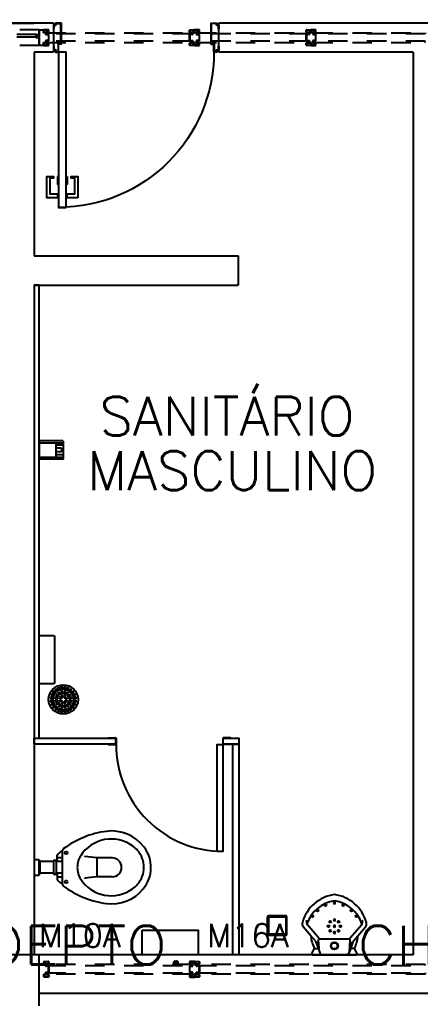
# Model space of a CAD drawing. Header units: millimetres. Extents: x 1887 to 2405, y 1100 to 1335.
# Drawn here: x 2229.88 to 2231.95, y 1182.17 to 1187.22 of the extents above; entities that cross this region are included whole.
import ezdxf

# ---------------------------------------------------------------- set-up
doc = ezdxf.new("R2010")
doc.units = ezdxf.units.MM
doc.linetypes.add('HIDDEN', pattern=[0.375, 0.25, -0.125])
for name, color, linetype in [('AR-ALV', 2, 'Continuous'), ('AR-DIVISÓRIAS', 1, 'Continuous'), ('AR-ESQ', 1, 'Continuous'), ('AR-ESTC', 3, 'Continuous'), ('AR-LOUCAS', 1, 'Continuous'), ('AR-PORTA', 1, 'Continuous'), ('AR-TALUDE', 1, 'Continuous'), ('AR-TXTCONG', 2, 'Continuous'), ('AR-TXTESQ1-CONG', 1, 'Continuous'), ('AR-WC', 7, 'Continuous'), ('DT-ESQ-PROJ', 1, 'HIDDEN'), ('DV- VISTA', 2, 'Continuous'), ('HE_TIGRECAD', 1, 'Continuous'), ('maçaneta', 1, 'Continuous'), ('mov', 1, 'Continuous'), ('PM-PERFIL U-C', 2, 'Continuous'), ('pm1', 2, 'Continuous'), ('pm2', 2, 'Continuous'), ('TEXTO', 2, 'Continuous'), ('WC-PROJ', 1, 'HIDDEN'), ('WC1', 1, 'Continuous'), ('WC2', 1, 'Continuous'), ('WC3', 1, 'Continuous')]:
    doc.layers.add(name, color=color, linetype=linetype)
doc.styles.add('S12', font='simplex.shx', dxfattribs={"width": 1.1, "height": 0.12})
doc.styles.add('S16', font='simplex.shx', dxfattribs={"width": 1.1, "height": 0.16})
doc.styles.add('UNB-100', font='simplex.shx', dxfattribs={"height": 0.2})

# ---------------------------------------------------------------- blocks, each defined once
blk = doc.blocks.new('MCTR-01p')
at = {"layer": 'WC1'}
for p, q in [((0.1134, 0), (-0.1134, 0)), ((-0.1169, -0.006), (-0.1028, -0.0318)), ((0.1169, -0.006), (0.1028, -0.0318)), ((-0.1209, -0.0973), (-0.16, -0.1436)), ((0.1209, -0.0973), (0.16, -0.1436))]:
    blk.add_line(p, q, dxfattribs=at)
blk.add_circle((0, -0.0459), 0.019, dxfattribs=at)
for centre, radius, start, end in [((-0.1134, -0.004), 0.00402, 90, 208.6993), ((0.1134, -0.004), 0.00402, 331.3007, 90), ((0.0514, -0.1098), 0.1728, 153.1667, 175.8553), ((-0.0514, -0.1098), 0.1728, 4.1447, 26.8333), ((-0.1408, -0.1598), 0.0251, 139.851, 195.7705), ((0.1408, -0.1598), 0.0251, 344.2295, 40.149), ((0.027, -0.1124), 0.1994, 195.7705, 262.231), ((-0.027, -0.1124), 0.1994, 277.769, 344.2295)]:
    blk.add_arc(centre, radius, start, end, dxfattribs=at)
at = {"layer": 'WC2'}
for p, q in [((-0.1028, -0.0318), (-0.083, -0.0318)), ((-0.0952, -0.0668), (-0.0769, -0.0144)), ((-0.0769, -0.0144), (-0.0814, -0.0774)), ((0.0769, -0.0144), (0.0814, -0.0774)), ((0.0952, -0.0668), (0.0769, -0.0144)), ((0.1028, -0.0318), (0.083, -0.0318)), ((-0.0801, -0.0849), (-0.1388, -0.1544)), ((-0.0929, -0.0641), (-0.1209, -0.0973)), ((0.0773, -0.0817), (-0.0773, -0.0817)), ((0.0801, -0.0849), (0.1388, -0.1544)), ((0.0929, -0.0641), (0.1209, -0.0973))]:
    blk.add_line(p, q, dxfattribs=at)
for centre, radius in [((0, -0.0459), 0.0162), ((-0.0307, -0.1466), 0.00453), ((-0.0216, -0.1233), 0.00453), ((0.0216, -0.1233), 0.00453), ((0.0307, -0.1466), 0.00453), ((-0.1131, -0.1987), 0.00453), ((-0.0216, -0.17), 0.00453), ((0.0216, -0.17), 0.00453), ((0.1131, -0.1987), 0.00453), ((-0.0873, -0.2281), 0.00453), ((-0.0453, -0.2549), 0.00453), ((0.0453, -0.2549), 0.00453), ((0.0873, -0.2281), 0.00453)]:
    blk.add_circle(centre, radius, dxfattribs=at)
for centre, radius, start, end in [((-0.0573, -0.018), 0.02, 115.5204, 169.5817), ((0.0573, -0.018), 0.02, 10.4183, 64.4796), ((-0.1424, -0.0223), 0.0647, 319.851, 355.9846), ((0.1424, -0.0223), 0.0647, 184.0154, 220.149), ((-0.0773, -0.0776), 0.00402, 175.9846, 270), ((-0.0719, -0.0937), 0.012, 89.3581, 133.3239), ((0.0719, -0.0937), 0.012, 46.6761, 90.6419), ((0.0773, -0.0776), 0.00402, 270, 4.0154), ((0, -0.1142), 0.00453, 90, 270), ((0, -0.1466), 0.00453, 90, 270), ((0, -0.1142), 0.00453, 270, 90), ((0, -0.1466), 0.00453, 270, 90), ((-0.1204, -0.1699), 0.024, 139.851, 200.6324), ((0.024, -0.1042), 0.1746, 198.2723, 262.1141), ((0, -0.1791), 0.00453, 90, 270), ((-0.024, -0.1042), 0.1746, 277.8859, 341.7277), ((0, -0.1791), 0.00453, 270, 90), ((0.1204, -0.1699), 0.024, 339.3676, 40.149), ((0.0001, -0.2664), 0.00453, 91.7832, 268.2168), ((-0.0001, -0.2664), 0.00453, 271.7832, 88.2168)]:
    blk.add_arc(centre, radius, start, end, dxfattribs=at)
blk = doc.blocks.new('pb55-gr-01p')
at = {"layer": 'mov'}
blk.add_arc((0.0015, 0.0172), 0.55, 359.7335, 90, dxfattribs=at)
at = {"layer": 'pm1'}
blk.add_lwpolyline([(0.0315, 0.5673), (0.0315, 0.0172), (0.0015, 0.0172), (0.0015, 0.5673)], close=True, dxfattribs=at)
at = {"layer": 'pm2'}
for p, q in [((-0.0385, 0.0172), (-0.0008, 0.0172)), ((-0.0385, 0.0158), (-0.0385, 0.0172)), ((-0.0008, 0.0158), (-0.0385, 0.0158)), ((0, 0.015), (0, -0.015)), ((0.0015, -0.0152), (0.0015, 0.015)), ((0.5515, -0.0152), (0.5515, 0.015)), ((0.553, 0.015), (0.553, -0.015)), ((0.5915, 0.0172), (0.5537, 0.0172)), ((0.5537, 0.0158), (0.5915, 0.0158)), ((0.5915, 0.0158), (0.5915, 0.0172)), ((-0.001, -0.016), (-0.0385, -0.016)), ((-0.0385, -0.0175), (-0.0385, -0.016)), ((-0.0385, -0.0175), (-0.0008, -0.0175)), ((0.5915, -0.0175), (0.5537, -0.0175)), ((0.554, -0.016), (0.5915, -0.016)), ((0.5915, -0.0175), (0.5915, -0.016))]:
    blk.add_line(p, q, dxfattribs=at)
for centre, radius, start, end in [((-0.0008, 0.015), 0.00225, 0, 90), ((-0.0008, 0.015), 0.00075, 0, 90), ((0.5537, 0.015), 0.00225, 90, 180), ((0.5537, 0.015), 0.00075, 90, 180), ((-0.001, -0.015), 0.001, 270, 0), ((-0.0008, -0.0152), 0.00225, 270, 0), ((0.5537, -0.0152), 0.00225, 180, 270), ((0.554, -0.015), 0.001, 180, 270)]:
    blk.add_arc(centre, radius, start, end, dxfattribs=at)
blk = doc.blocks.new('DV8')
at = {"layer": 'DV- VISTA'}
blk.add_lwpolyline([(0, -0.03), (-0.08, -0.03), (-0.08, 0), (0, 0)], close=True, dxfattribs=at)
blk = doc.blocks.new('DV7')
at = {"layer": 'DV- VISTA'}
blk.add_lwpolyline([(0.03, 0), (0.03, -0.42), (0, -0.42), (0, 0)], close=True, dxfattribs=at)
blk = doc.blocks.new('DV5')
at = {"layer": 'DV- VISTA', "color": 2}
blk.add_lwpolyline([(0.03, 0), (0.03, -1.085), (0, -1.085), (0, 0)], close=True, dxfattribs=at)
blk = doc.blocks.new('EF68-P')
at = {"layer": 'DT-ESQ-PROJ', "ltscale": 0.1}
for points in [[(0.025, -0.1035), (0.025, -0.1135, -0.414214), (0.0235, -0.115), (0.0015, -0.115, -0.414214), (0, -0.1135), (0, -0.1), (0.0015, -0.1), (0.0015, -0.113, 0.414214), (0.002, -0.1135), (0.023, -0.1135, 0.414214), (0.0235, -0.113), (0.0235, -0.1035), (0.0105, -0.1035, -0.414214), (0.009, -0.102), (0.009, -0.092, -0.414214), (0.0105, -0.0905), (0.0235, -0.0905), (0.0235, -0.0595), (0.0105, -0.0595, -0.414214), (0.009, -0.058), (0.009, -0.048, -0.414214), (0.0105, -0.0465), (0.0235, -0.0465), (0.0235, -0.037, 0.414214), (0.023, -0.0365), (0.002, -0.0365, 0.414214), (0.0015, -0.037), (0.0015, -0.05), (0, -0.05), (0, -0.0365, -0.414214), (0.0015, -0.035), (0.0235, -0.035, -0.414214), (0.025, -0.0365), (0.025, -0.0465, -0.414214), (0.0235, -0.048), (0.0105, -0.048), (0.0105, -0.058), (0.0235, -0.058), (0.0235, -0.058, -0.414214), (0.025, -0.0595), (0.025, -0.0905, -0.414214), (0.0235, -0.092), (0.0235, -0.092), (0.0105, -0.092), (0.0105, -0.102), (0.0235, -0.102, -0.414214)], [(0.75, -0.1035), (0.75, -0.1135, 0.414214), (0.7515, -0.115), (0.7735, -0.115, 0.414214), (0.775, -0.1135), (0.775, -0.1), (0.7735, -0.1), (0.7735, -0.113, -0.414214), (0.773, -0.1135), (0.752, -0.1135, -0.414214), (0.7515, -0.113), (0.7515, -0.1035), (0.7645, -0.1035, 0.414214), (0.766, -0.102), (0.766, -0.092, 0.414214), (0.7645, -0.0905), (0.7515, -0.0905), (0.7515, -0.0595), (0.7645, -0.0595, 0.414214), (0.766, -0.058), (0.766, -0.048, 0.414214), (0.7645, -0.0465), (0.7515, -0.0465), (0.7515, -0.037, -0.414214), (0.752, -0.0365), (0.773, -0.0365, -0.414214), (0.7735, -0.037), (0.7735, -0.05), (0.775, -0.05), (0.775, -0.0365, 0.414214), (0.7735, -0.035), (0.7515, -0.035, 0.414214), (0.75, -0.0365), (0.75, -0.0465, 0.414214), (0.7515, -0.048), (0.7645, -0.048), (0.7645, -0.058), (0.7515, -0.058), (0.7515, -0.058, 0.414214), (0.75, -0.0595), (0.75, -0.0905, 0.414214), (0.7515, -0.092), (0.7515, -0.092), (0.7645, -0.092), (0.7645, -0.102), (0.7515, -0.102, 0.414214)], [(0.8, -0.1035), (0.8, -0.1135, -0.414214), (0.7985, -0.115), (0.7765, -0.115, -0.414214), (0.775, -0.1135), (0.775, -0.1), (0.7765, -0.1), (0.7765, -0.113, 0.414214), (0.777, -0.1135), (0.798, -0.1135, 0.414214), (0.7985, -0.113), (0.7985, -0.1035), (0.7855, -0.1035, -0.414214), (0.784, -0.102), (0.784, -0.092, -0.414214), (0.7855, -0.0905), (0.7985, -0.0905), (0.7985, -0.0595), (0.7855, -0.0595, -0.414214), (0.784, -0.058), (0.784, -0.048, -0.414214), (0.7855, -0.0465), (0.7985, -0.0465), (0.7985, -0.037, 0.414214), (0.798, -0.0365), (0.777, -0.0365, 0.414214), (0.7765, -0.037), (0.7765, -0.05), (0.775, -0.05), (0.775, -0.0365, -0.414214), (0.7765, -0.035), (0.7985, -0.035, -0.414214), (0.8, -0.0365), (0.8, -0.0465, -0.414214), (0.7985, -0.048), (0.7855, -0.048), (0.7855, -0.058), (0.7985, -0.058), (0.7985, -0.058, -0.414214), (0.8, -0.0595), (0.8, -0.0905, -0.414214), (0.7985, -0.092), (0.7985, -0.092), (0.7855, -0.092), (0.7855, -0.102), (0.7985, -0.102, -0.414214)]]:
    blk.add_lwpolyline(points, format="xyb", close=True, dxfattribs=at)
for points in [[(0.7625, -0.056), (0.7625, -0.05), (0.0125, -0.05), (0.0125, -0.056)], [(1.9625, -0.056), (1.9625, -0.05), (0.7875, -0.05), (0.7875, -0.056)], [(0.7625, -0.094), (0.7625, -0.1), (0.0125, -0.1), (0.0125, -0.094)], [(1.9625, -0.094), (1.9625, -0.1), (0.7875, -0.1), (0.7875, -0.094)]]:
    blk.add_lwpolyline(points, close=True, dxfattribs=at)
blk = doc.blocks.new('EF142-P')
at = {"layer": 'DT-ESQ-PROJ', "color": 1, "ltscale": 0.1}
for points in [[(3.7625, -0.056), (3.7625, -0.05), (3.1875, -0.05), (3.1875, -0.056)], [(4.3625, -0.056), (4.3625, -0.05), (3.7875, -0.05), (3.7875, -0.056)], [(5.1375, -0.056), (5.1375, -0.05), (4.3875, -0.05), (4.3875, -0.056)], [(3.7625, -0.094), (3.7625, -0.1), (3.1875, -0.1), (3.1875, -0.094)], [(4.3625, -0.094), (4.3625, -0.1), (3.7875, -0.1), (3.7875, -0.094)], [(5.1375, -0.094), (5.1375, -0.1), (4.3875, -0.1), (4.3875, -0.094)]]:
    blk.add_lwpolyline(points, close=True, dxfattribs=at)
for points in [[(3.75, -0.1035), (3.75, -0.1135, 0.414214), (3.7515, -0.115), (3.7735, -0.115, 0.414214), (3.775, -0.1135), (3.775, -0.1), (3.7735, -0.1), (3.7735, -0.113, -0.414214), (3.773, -0.1135), (3.752, -0.1135, -0.414214), (3.7515, -0.113), (3.7515, -0.1035), (3.7645, -0.1035, 0.414214), (3.766, -0.102), (3.766, -0.092, 0.414214), (3.7645, -0.0905), (3.7515, -0.0905), (3.7515, -0.0595), (3.7645, -0.0595, 0.414214), (3.766, -0.058), (3.766, -0.048, 0.414214), (3.7645, -0.0465), (3.7515, -0.0465), (3.7515, -0.037, -0.414214), (3.752, -0.0365), (3.773, -0.0365, -0.414214), (3.7735, -0.037), (3.7735, -0.05), (3.775, -0.05), (3.775, -0.0365, 0.414214), (3.7735, -0.035), (3.7515, -0.035, 0.414214), (3.75, -0.0365), (3.75, -0.0465, 0.414214), (3.7515, -0.048), (3.7645, -0.048), (3.7645, -0.058), (3.7515, -0.058), (3.7515, -0.058, 0.414214), (3.75, -0.0595), (3.75, -0.0905, 0.414214), (3.7515, -0.092), (3.7515, -0.092), (3.7645, -0.092), (3.7645, -0.102), (3.7515, -0.102, 0.414214)], [(3.8, -0.1035), (3.8, -0.1135, -0.414214), (3.7985, -0.115), (3.7765, -0.115, -0.414214), (3.775, -0.1135), (3.775, -0.1), (3.7765, -0.1), (3.7765, -0.113, 0.414214), (3.777, -0.1135), (3.798, -0.1135, 0.414214), (3.7985, -0.113), (3.7985, -0.1035), (3.7855, -0.1035, -0.414214), (3.784, -0.102), (3.784, -0.092, -0.414214), (3.7855, -0.0905), (3.7985, -0.0905), (3.7985, -0.0595), (3.7855, -0.0595, -0.414214), (3.784, -0.058), (3.784, -0.048, -0.414214), (3.7855, -0.0465), (3.7985, -0.0465), (3.7985, -0.037, 0.414214), (3.798, -0.0365), (3.777, -0.0365, 0.414214), (3.7765, -0.037), (3.7765, -0.05), (3.775, -0.05), (3.775, -0.0365, -0.414214), (3.7765, -0.035), (3.7985, -0.035, -0.414214), (3.8, -0.0365), (3.8, -0.0465, -0.414214), (3.7985, -0.048), (3.7855, -0.048), (3.7855, -0.058), (3.7985, -0.058), (3.7985, -0.058, -0.414214), (3.8, -0.0595), (3.8, -0.0905, -0.414214), (3.7985, -0.092), (3.7985, -0.092), (3.7855, -0.092), (3.7855, -0.102), (3.7985, -0.102, -0.414214)], [(4.35, -0.1035), (4.35, -0.1135, 0.414214), (4.3515, -0.115), (4.3735, -0.115, 0.414214), (4.375, -0.1135), (4.375, -0.1), (4.3735, -0.1), (4.3735, -0.113, -0.414214), (4.373, -0.1135), (4.352, -0.1135, -0.414214), (4.3515, -0.113), (4.3515, -0.1035), (4.3645, -0.1035, 0.414214), (4.366, -0.102), (4.366, -0.092, 0.414214), (4.3645, -0.0905), (4.3515, -0.0905), (4.3515, -0.0595), (4.3645, -0.0595, 0.414214), (4.366, -0.058), (4.366, -0.048, 0.414214), (4.3645, -0.0465), (4.3515, -0.0465), (4.3515, -0.037, -0.414214), (4.352, -0.0365), (4.373, -0.0365, -0.414214), (4.3735, -0.037), (4.3735, -0.05), (4.375, -0.05), (4.375, -0.0365, 0.414214), (4.3735, -0.035), (4.3515, -0.035, 0.414214), (4.35, -0.0365), (4.35, -0.0465, 0.414214), (4.3515, -0.048), (4.3645, -0.048), (4.3645, -0.058), (4.3515, -0.058), (4.3515, -0.058, 0.414214), (4.35, -0.0595), (4.35, -0.0905, 0.414214), (4.3515, -0.092), (4.3515, -0.092), (4.3645, -0.092), (4.3645, -0.102), (4.3515, -0.102, 0.414214)], [(4.4, -0.1035), (4.4, -0.1135, -0.414214), (4.3985, -0.115), (4.3765, -0.115, -0.414214), (4.375, -0.1135), (4.375, -0.1), (4.3765, -0.1), (4.3765, -0.113, 0.414214), (4.377, -0.1135), (4.398, -0.1135, 0.414214), (4.3985, -0.113), (4.3985, -0.1035), (4.3855, -0.1035, -0.414214), (4.384, -0.102), (4.384, -0.092, -0.414214), (4.3855, -0.0905), (4.3985, -0.0905), (4.3985, -0.0595), (4.3855, -0.0595, -0.414214), (4.384, -0.058), (4.384, -0.048, -0.414214), (4.3855, -0.0465), (4.3985, -0.0465), (4.3985, -0.037, 0.414214), (4.398, -0.0365), (4.377, -0.0365, 0.414214), (4.3765, -0.037), (4.3765, -0.05), (4.375, -0.05), (4.375, -0.0365, -0.414214), (4.3765, -0.035), (4.3985, -0.035, -0.414214), (4.4, -0.0365), (4.4, -0.0465, -0.414214), (4.3985, -0.048), (4.3855, -0.048), (4.3855, -0.058), (4.3985, -0.058), (4.3985, -0.058, -0.414214), (4.4, -0.0595), (4.4, -0.0905, -0.414214), (4.3985, -0.092), (4.3985, -0.092), (4.3855, -0.092), (4.3855, -0.102), (4.3985, -0.102, -0.414214)], [(5.125, -0.1035), (5.125, -0.1135, 0.414214), (5.1265, -0.115), (5.1485, -0.115, 0.414214), (5.15, -0.1135), (5.15, -0.1), (5.1485, -0.1), (5.1485, -0.113, -0.414214), (5.148, -0.1135), (5.127, -0.1135, -0.414214), (5.1265, -0.113), (5.1265, -0.1035), (5.1395, -0.1035, 0.414214), (5.141, -0.102), (5.141, -0.092, 0.414214), (5.1395, -0.0905), (5.1265, -0.0905), (5.1265, -0.0595), (5.1395, -0.0595, 0.414214), (5.141, -0.058), (5.141, -0.048, 0.414214), (5.1395, -0.0465), (5.1265, -0.0465), (5.1265, -0.037, -0.414214), (5.127, -0.0365), (5.148, -0.0365, -0.414214), (5.1485, -0.037), (5.1485, -0.05), (5.15, -0.05), (5.15, -0.0365, 0.414214), (5.1485, -0.035), (5.1265, -0.035, 0.414214), (5.125, -0.0365), (5.125, -0.0465, 0.414214), (5.1265, -0.048), (5.1395, -0.048), (5.1395, -0.058), (5.1265, -0.058), (5.1265, -0.058, 0.414214), (5.125, -0.0595), (5.125, -0.0905, 0.414214), (5.1265, -0.092), (5.1265, -0.092), (5.1395, -0.092), (5.1395, -0.102), (5.1265, -0.102, 0.414214)]]:
    blk.add_lwpolyline(points, format="xyb", close=True, dxfattribs=at)
blk = doc.blocks.new('EF02A-P')
at = {"layer": 'DT-ESQ-PROJ', "color": 1, "ltscale": 0.1}
for p, q in [((0.0235, 0.115), (0.8265, 0.115)), ((0.0385, 0.0735), (0.8115, 0.0735)), ((0.0385, 0.0585), (0.8115, 0.0585)), ((0.0235, 0.035), (0.8265, 0.035))]:
    blk.add_line(p, q, dxfattribs=at)
for points in [[(0.025, 0.0984), (0.025, 0.0765), (0.0385, 0.0765, -1), (0.0385, 0.0735), (0.025, 0.0735), (0.025, 0.0365, -0.414214), (0.0235, 0.035), (0.0015, 0.035, -0.414214), (0, 0.0365), (0, 0.05), (0.0015, 0.05), (0.0015, 0.0365), (0.0235, 0.0365), (0.0235, 0.0735, -0.414214), (0.025, 0.075, -0.414214), (0.0235, 0.0765), (0.0235, 0.0984), (0.0235, 0.1135), (0.0015, 0.1135), (0.0015, 0.1), (0, 0.1), (0, 0.1135, -0.414214), (0.0015, 0.115), (0.0235, 0.115, -0.414214), (0.025, 0.1135)], [(0.825, 0.0984), (0.825, 0.0765), (0.8115, 0.0765, 1), (0.8115, 0.0735), (0.825, 0.0735), (0.825, 0.0365, 0.414214), (0.8265, 0.035), (0.8485, 0.035, 0.414214), (0.85, 0.0365), (0.85, 0.05), (0.8485, 0.05), (0.8485, 0.0365), (0.8265, 0.0365), (0.8265, 0.0735, 0.414214), (0.825, 0.075, 0.414214), (0.8265, 0.0765), (0.8265, 0.0984), (0.8265, 0.1135), (0.8485, 0.1135), (0.8485, 0.1), (0.85, 0.1), (0.85, 0.1135, 0.414214), (0.8485, 0.115), (0.8265, 0.115, 0.414214), (0.825, 0.1135)], [(0.039, 0.0585), (0.0255, 0.0585), (0.0255, 0.06), (0.039, 0.06), (0.039, 0.072), (0.0255, 0.072), (0.0255, 0.0735), (0.039, 0.0735, -0.414214), (0.0405, 0.072), (0.0405, 0.06, -0.414214)], [(0.811, 0.0585), (0.8245, 0.0585), (0.8245, 0.06), (0.811, 0.06), (0.811, 0.072), (0.8245, 0.072), (0.8245, 0.0735), (0.811, 0.0735, 0.414214), (0.8095, 0.072), (0.8095, 0.06, 0.414214)]]:
    blk.add_lwpolyline(points, format="xyb", close=True, dxfattribs=at)
for points in [[(0.025, 0.075), (0.0385, 0.075)], [(0.8115, 0.075), (0.825, 0.075)]]:
    blk.add_lwpolyline(points, dxfattribs=at)
blk = doc.blocks.new('PM3C')
at = {"layer": 'maçaneta'}
for points in [[(0.02, 0.9), (-0.035, 0.9), (-0.035, 0.79), (0, 0.79), (0, 0.8), (-0.02, 0.8), (-0.02, 0.8785, -0.414214), (-0.0185, 0.88), (0.02, 0.88)], [(0.125, 0.9), (0.07, 0.9), (0.07, 0.88), (0.1085, 0.88, -0.414214), (0.11, 0.8785), (0.11, 0.8), (0.09, 0.8), (0.09, 0.79), (0.125, 0.79)]]:
    blk.add_lwpolyline(points, format="xyb", close=True, dxfattribs=at)
for points in [[(0.02, 0.79), (0.02, 0.83), (0.025, 0.83), (0.025, 0.79)], [(0.07, 0.79), (0.07, 0.83), (0.065, 0.83), (0.065, 0.79)]]:
    blk.add_lwpolyline(points, close=True, dxfattribs=at)
at = {"layer": 'mov'}
blk.add_arc((0.025, 0.15), 0.8, 0, 90, dxfattribs=at)
at = {"layer": 'PM-PERFIL U-C'}
for p, q in [((0, 0.12), (0, 0.1385)), ((0.002, 0.12), (0, 0.12)), ((0.0015, 0.14), (0.01, 0.14)), ((0.002, 0.138), (0.002, 0.12)), ((0.0105, 0.138), (0.002, 0.138)), ((0.01, 0.14), (0.01, 0.1485)), ((0.0115, 0.15), (0.0235, 0.15)), ((0.012, 0.148), (0.012, 0.1395)), ((0.023, 0.148), (0.012, 0.148)), ((0.023, 0.1085), (0.023, 0.148)), ((0.038, 0.107), (0.0245, 0.107)), ((0.025, 0.1485), (0.025, 0.109)), ((0.0385, 0.109), (0.025, 0.109)), ((0.038, 0.107), (0.038, 0.002)), ((0.04, 0.1075), (0.04, 0.0015)), ((0.81, 0.1075), (0.81, 0.0015)), ((0.8115, 0.109), (0.825, 0.109)), ((0.812, 0.107), (0.8255, 0.107)), ((0.812, 0.107), (0.812, 0.002)), ((0.825, 0.1485), (0.825, 0.109)), ((0.8385, 0.15), (0.8265, 0.15)), ((0.827, 0.148), (0.838, 0.148)), ((0.827, 0.1085), (0.827, 0.148)), ((0.838, 0.148), (0.838, 0.1395)), ((0.8395, 0.138), (0.848, 0.138)), ((0.84, 0.14), (0.84, 0.1485)), ((0.8485, 0.14), (0.84, 0.14)), ((0.848, 0.138), (0.848, 0.12)), ((0.848, 0.12), (0.85, 0.12)), ((0.85, 0.12), (0.85, 0.1385)), ((0, 0.03), (0.002, 0.03)), ((0, 0.0115), (0, 0.03)), ((0.01, 0.01), (0.0015, 0.01)), ((0.002, 0.03), (0.002, 0.012)), ((0.002, 0.012), (0.0105, 0.012)), ((0.01, 0.0015), (0.01, 0.01)), ((0.0385, 0), (0.0115, 0)), ((0.012, 0.0105), (0.012, 0.002)), ((0.012, 0.002), (0.038, 0.002)), ((0.8115, 0), (0.8385, 0)), ((0.838, 0.002), (0.812, 0.002)), ((0.838, 0.0105), (0.838, 0.002)), ((0.848, 0.012), (0.8395, 0.012)), ((0.84, 0.0015), (0.84, 0.01)), ((0.84, 0.01), (0.8485, 0.01)), ((0.85, 0.03), (0.848, 0.03)), ((0.848, 0.03), (0.848, 0.012)), ((0.85, 0.0115), (0.85, 0.03))]:
    blk.add_line(p, q, dxfattribs=at)
for centre, start, end in [((0.0015, 0.1385), 90, 180), ((0.0115, 0.1485), 90, 180), ((0.0105, 0.1395), 270, 0), ((0.0245, 0.1085), 180, 270), ((0.0235, 0.1485), 360, 90), ((0.0385, 0.1075), 0, 90), ((0.8115, 0.1075), 90, 180), ((0.8265, 0.1485), 90, 180), ((0.8255, 0.1085), 270, 0), ((0.8395, 0.1395), 180, 270), ((0.8385, 0.1485), 0, 90), ((0.8485, 0.1385), 0, 90), ((0.0015, 0.0115), 180, 270), ((0.0115, 0.0015), 180, 270), ((0.0105, 0.0105), 0, 90), ((0.0385, 0.0015), 269.9386, 0), ((0.8115, 0.0015), 180, 270.0614), ((0.8395, 0.0105), 90, 180), ((0.8385, 0.0015), 270, 0), ((0.8485, 0.0115), 270, 0)]:
    blk.add_arc(centre, 0.0015, start, end, dxfattribs=at)
at = {"layer": 'pm1'}
blk.add_lwpolyline([(0.065, 0.95), (0.065, 0.15), (0.025, 0.15), (0.025, 0.95)], close=True, dxfattribs=at)
blk = doc.blocks.new('TLHR-01p')
at = {"layer": 'WC1', "color": 1}
blk.add_lwpolyline([(-0.117, 0.08), (0.117, 0.08, -0.414214), (0.125, 0.072), (0.125, 0.008, -0.414214), (0.117, 0), (-0.117, 0, -0.414214), (-0.125, 0.008), (-0.125, 0.072, -0.414214)], format="xyb", close=True, dxfattribs=at)
blk = doc.blocks.new('SBSPRAY-P')
at = {"layer": 'WC1', "color": 1}
for p, q in [((-0.0444, 0), (0.0444, 0)), ((-0.0469, -0.122), (-0.0469, -0.0025)), ((-0.0376, -0.0025), (-0.0376, -0.122)), ((0.0376, -0.122), (0.0376, -0.0025)), ((0.0376, -0.0025), (0.0376, -0.122)), ((0.0469, -0.122), (0.0469, -0.0025)), ((-0.0376, -0.0861), (0.0376, -0.0861)), ((-0.0444, -0.1245), (0.0444, -0.1245))]:
    blk.add_line(p, q, dxfattribs=at)
for centre, start, end in [((-0.0444, -0.0025), 90, 180), ((0.0444, -0.0025), 0, 90), ((-0.0351, -0.0025), 90, 180), ((0.0351, -0.0025), 0, 90), ((-0.0444, -0.122), 180, 270), ((-0.0351, -0.122), 180, 270), ((0.0351, -0.122), 270, 360), ((0.0444, -0.122), 270, 0)]:
    blk.add_arc(centre, 0.0025, start, end, dxfattribs=at)
at = {"layer": 'WC2', "color": 1}
for p, q in [((-0.0247, -0.1245), (-0.0247, -0.0861)), ((-0.0096, -0.1161), (-0.0096, -0.0861)), ((0.0096, -0.1161), (0.0096, -0.0861)), ((0.0247, -0.1245), (0.0247, -0.0861)), ((-0.0096, -0.1161), (0.0096, -0.1161))]:
    blk.add_line(p, q, dxfattribs=at)
blk = doc.blocks.new('PPLR-01p')
at = {"layer": 'WC1', "color": 1}
blk.add_lwpolyline([(-0.1435, 0.126), (0.1435, 0.126), (0.1435, 0), (-0.1435, 0), (-0.1435, 0.126)], dxfattribs=at)
blk = doc.blocks.new('caixasifon')
at = {"layer": 'HE_TIGRECAD', "color": 1}
for p, q in [((-0.0273, 0.0413), (-0.0355, 0.0554)), ((-0.0221, 0.0443), (-0.0303, 0.0584)), ((-0.0157, 0.0469), (-0.0199, 0.0627)), ((-0.0099, 0.0485), (-0.0141, 0.0643)), ((-0.003, 0.0494), (-0.003, 0.0657)), ((0.003, 0.0494), (0.003, 0.0657)), ((0.0099, 0.0485), (0.0141, 0.0643)), ((0.0157, 0.0469), (0.0199, 0.0627)), ((0.0221, 0.0443), (0.0303, 0.0584)), ((0.0273, 0.0413), (0.0355, 0.0554)), ((-0.0494, 0.003), (-0.0657, 0.003)), ((-0.0485, 0.0099), (-0.0643, 0.0141)), ((-0.0469, 0.0157), (-0.0627, 0.0199)), ((-0.0443, 0.0221), (-0.0584, 0.0303)), ((-0.0413, 0.0273), (-0.0554, 0.0355)), ((-0.0371, 0.0328), (-0.0486, 0.0444)), ((-0.0328, 0.0371), (-0.0444, 0.0486)), ((-0.0283, 0.003), (-0.0414, 0.003)), ((-0.0273, 0.0081), (-0.0394, 0.0131)), ((-0.025, 0.0136), (-0.0371, 0.0186)), ((-0.0222, 0.0179), (-0.0314, 0.0271)), ((-0.0179, 0.0222), (-0.0271, 0.0314)), ((-0.0106, 0.003), (-0.0203, 0.003)), ((-0.0136, 0.025), (-0.0186, 0.0371)), ((-0.0096, 0.0054), (-0.0165, 0.0122)), ((-0.0081, 0.0273), (-0.0131, 0.0394)), ((-0.0054, 0.0096), (-0.0122, 0.0165)), ((-0.003, 0.0283), (-0.003, 0.0414)), ((-0.003, 0.0106), (-0.003, 0.0203)), ((0.003, 0.0283), (0.003, 0.0414)), ((0.003, 0.0106), (0.003, 0.0203)), ((0.0054, 0.0096), (0.0122, 0.0165)), ((0.0081, 0.0273), (0.0131, 0.0394)), ((0.0096, 0.0054), (0.0165, 0.0122)), ((0.0106, 0.003), (0.0203, 0.003)), ((0.0136, 0.025), (0.0186, 0.0371)), ((0.0179, 0.0222), (0.0271, 0.0314)), ((0.0222, 0.0179), (0.0314, 0.0271)), ((0.025, 0.0136), (0.0371, 0.0186)), ((0.0273, 0.0081), (0.0394, 0.0131)), ((0.0283, 0.003), (0.0414, 0.003)), ((0.0328, 0.0371), (0.0444, 0.0486)), ((0.0371, 0.0328), (0.0486, 0.0444)), ((0.0413, 0.0273), (0.0554, 0.0355)), ((0.0443, 0.0221), (0.0584, 0.0303)), ((0.0469, 0.0157), (0.0627, 0.0199)), ((0.0485, 0.0099), (0.0643, 0.0141)), ((0.0494, 0.003), (0.0657, 0.003)), ((-0.0494, -0.003), (-0.0657, -0.003)), ((-0.0485, -0.0099), (-0.0643, -0.0141)), ((-0.0469, -0.0157), (-0.0627, -0.0199)), ((-0.0443, -0.0221), (-0.0584, -0.0303)), ((-0.0413, -0.0273), (-0.0554, -0.0355)), ((-0.0371, -0.0328), (-0.0486, -0.0444)), ((-0.0328, -0.0371), (-0.0444, -0.0486)), ((-0.0283, -0.003), (-0.0414, -0.003)), ((-0.0273, -0.0081), (-0.0394, -0.0131)), ((-0.025, -0.0136), (-0.0371, -0.0186)), ((-0.0273, -0.0413), (-0.0355, -0.0554)), ((-0.0222, -0.0179), (-0.0314, -0.0271)), ((-0.0221, -0.0443), (-0.0303, -0.0584)), ((-0.0179, -0.0222), (-0.0271, -0.0314)), ((-0.0106, -0.003), (-0.0203, -0.003)), ((-0.0157, -0.0469), (-0.0199, -0.0627)), ((-0.0136, -0.025), (-0.0186, -0.0371)), ((-0.0096, -0.0054), (-0.0165, -0.0122)), ((-0.0099, -0.0485), (-0.0141, -0.0643)), ((-0.0081, -0.0273), (-0.0131, -0.0394)), ((-0.0054, -0.0096), (-0.0122, -0.0165)), ((-0.003, -0.0106), (-0.003, -0.0203)), ((-0.003, -0.0283), (-0.003, -0.0414)), ((-0.003, -0.0494), (-0.003, -0.0657)), ((0.003, -0.0106), (0.003, -0.0203)), ((0.003, -0.0283), (0.003, -0.0414)), ((0.003, -0.0494), (0.003, -0.0657)), ((0.0054, -0.0096), (0.0122, -0.0165)), ((0.0081, -0.0273), (0.0131, -0.0394)), ((0.0096, -0.0054), (0.0165, -0.0122)), ((0.0099, -0.0485), (0.0141, -0.0643)), ((0.0106, -0.003), (0.0203, -0.003)), ((0.0136, -0.025), (0.0186, -0.0371)), ((0.0157, -0.0469), (0.0199, -0.0627)), ((0.0179, -0.0222), (0.0271, -0.0314)), ((0.0221, -0.0443), (0.0303, -0.0584)), ((0.0222, -0.0179), (0.0314, -0.0271)), ((0.025, -0.0136), (0.0371, -0.0186)), ((0.0273, -0.0081), (0.0394, -0.0131)), ((0.0273, -0.0413), (0.0355, -0.0554)), ((0.0283, -0.003), (0.0414, -0.003)), ((0.0328, -0.0371), (0.0444, -0.0486)), ((0.0371, -0.0328), (0.0486, -0.0444)), ((0.0413, -0.0273), (0.0554, -0.0355)), ((0.0443, -0.0221), (0.0584, -0.0303)), ((0.0469, -0.0157), (0.0627, -0.0199)), ((0.0485, -0.0099), (0.0643, -0.0141)), ((0.0494, -0.003), (0.0657, -0.003))]:
    blk.add_line(p, q, dxfattribs=at)
blk.add_circle((0, 0), 0.0755, dxfattribs=at)
for radius, start, end in [(0.0658, 122.6132, 132.3868), (0.0658, 107.6132, 117.3868), (0.0658, 92.6132, 102.3868), (0.0658, 77.6132, 87.3868), (0.0658, 62.6132, 72.3868), (0.0658, 47.6132, 57.3868), (0.0658, 167.6132, 177.3868), (0.0658, 152.6132, 162.3868), (0.0658, 137.6132, 147.3868), (0.0495, 168.4746, 176.5254), (0.0495, 153.4746, 161.5254), (0.0415, 161.6455, 175.8545), (0.0495, 138.4746, 146.5254), (0.0415, 139.1455, 153.3545), (0.0495, 123.4746, 131.5254), (0.0285, 163.5423, 173.9577), (0.0415, 116.6455, 130.8545), (0.0285, 141.0423, 151.4577), (0.0495, 108.4746, 116.5254), (0.0205, 143.415, 171.585), (0.0285, 118.5423, 128.9577), (0.0415, 94.1455, 108.3545), (0.0205, 98.415, 126.585), (0.011, 150.8266, 164.1734), (0.0495, 93.4746, 101.5254), (0.0285, 96.0423, 106.4577), (0.011, 105.8266, 119.1734), (0.0495, 78.4746, 86.5254), (0.0415, 71.6455, 85.8545), (0.0285, 73.5423, 83.9577), (0.0205, 53.415, 81.585), (0.011, 60.8266, 74.1734), (0.011, 15.8266, 29.1734), (0.0285, 51.0423, 61.4577), (0.0495, 63.4746, 71.5254), (0.0205, 8.415, 36.585), (0.0415, 49.1455, 63.3545), (0.0285, 28.5423, 38.9577), (0.0495, 48.4746, 56.5254), (0.0285, 6.0423, 16.4577), (0.0415, 26.6455, 40.8545), (0.0495, 33.4746, 41.5254), (0.0415, 4.1455, 18.3545), (0.0495, 18.4746, 26.5254), (0.0495, 3.4746, 11.5254), (0.0658, 32.6132, 42.3868), (0.0658, 17.6132, 27.3868), (0.0658, 2.6132, 12.3868), (0.0658, 182.6132, 192.3868), (0.0658, 197.6132, 207.3868), (0.0658, 212.6132, 222.3868), (0.0495, 183.4746, 191.5254), (0.0495, 198.4746, 206.5254), (0.0658, 227.6132, 237.3868), (0.0415, 184.1455, 198.3545), (0.0495, 213.4746, 221.5254), (0.0415, 206.6455, 220.8545), (0.0495, 228.4746, 236.5254), (0.0285, 186.0423, 196.4577), (0.0415, 229.1455, 243.3545), (0.0285, 208.5423, 218.9577), (0.0495, 243.4746, 251.5254), (0.0205, 188.415, 216.585), (0.0285, 231.0423, 241.4577), (0.0415, 251.6455, 265.8545), (0.0205, 233.415, 261.585), (0.011, 195.8266, 209.1734), (0.0495, 258.4746, 266.5254), (0.0285, 253.5423, 263.9577), (0.011, 240.8266, 254.1734), (0.011, 285.8266, 299.1734), (0.0205, 278.415, 306.585), (0.0285, 276.0423, 286.4577), (0.0415, 274.1455, 288.3545), (0.0495, 273.4746, 281.5254), (0.011, 330.8266, 344.1734), (0.0285, 298.5423, 308.9577), (0.0495, 288.4746, 296.5254), (0.0205, 323.415, 351.585), (0.0415, 296.6455, 310.8545), (0.0285, 321.0423, 331.4577), (0.0285, 343.5423, 353.9577), (0.0495, 303.4746, 311.5254), (0.0415, 319.1455, 333.3545), (0.0658, 302.6132, 312.3868), (0.0495, 318.4746, 326.5254), (0.0415, 341.6455, 355.8545), (0.0495, 333.4746, 341.5254), (0.0495, 348.4746, 356.5254), (0.0658, 317.6132, 327.3868), (0.0658, 332.6132, 342.3868), (0.0658, 347.6132, 357.3868), (0.0658, 242.6132, 252.3868), (0.0658, 257.6132, 267.3868), (0.0658, 272.6132, 282.3868), (0.0658, 287.6132, 297.3868)]:
    blk.add_arc((0, 0), radius, start, end, dxfattribs=at)
blk = doc.blocks.new('ralomic')
at = {"layer": 'HE_TIGRECAD', "color": 1}
for p, q in [((-0.0499, 0.005), (-0.0499, 0.0948)), ((-0.0474, 0.006), (-0.0474, 0.0938)), ((-0.0471, 0.09165), (-0.0471, 0.00345)), ((0.0449, 0.0998), (-0.0449, 0.0998)), ((-0.04475, 0.09215), (-0.04475, 0.00765)), ((-0.0441, 0.09465), (0.0441, 0.09465)), ((0.0439, 0.0973), (-0.0439, 0.0973)), ((0.04225, 0.09465), (-0.04225, 0.09465)), ((0.04475, 0.09215), (0.04475, 0.00765)), ((0.0471, 0.09165), (0.0471, 0.00345)), ((0.0474, 0.006), (0.0474, 0.0938)), ((0.0499, 0.005), (0.0499, 0.0948)), ((0.0449, 0), (-0.0449, 0)), ((-0.0441, 0.00045), (0.0441, 0.00045)), ((0.0439, 0.0025), (-0.0439, 0.0025)), ((0.04225, 0.00515), (-0.04225, 0.00515))]:
    blk.add_line(p, q, dxfattribs=at)
for centre, radius, start, end in [((-0.0449, 0.0948), 0.005, 90, 180), ((-0.0439, 0.0938), 0.0035, 90, 180), ((-0.0441, 0.09165), 0.003, 90, 180), ((-0.04225, 0.09215), 0.0025, 90, 180), ((0.04225, 0.09215), 0.0025, 0, 90), ((0.0439, 0.0938), 0.0035, 0, 90), ((0.0441, 0.09165), 0.003, 0, 90), ((0.0449, 0.0948), 0.005, 0, 90), ((-0.0449, 0.005), 0.005, 180, 270), ((-0.0439, 0.006), 0.0035, 180, 270), ((-0.0441, 0.00345), 0.003, 180, 270), ((-0.04225, 0.00765), 0.0025, 180, 270), ((0.04225, 0.00765), 0.0025, 270, 0), ((0.0439, 0.006), 0.0035, 270, 0), ((0.0441, 0.00345), 0.003, 270, 0), ((0.0449, 0.005), 0.005, 270, 0)]:
    blk.add_arc(centre, radius, start, end, dxfattribs=at)
blk = doc.blocks.new('BACI-01P')
at = {"layer": 'WC1'}
for p, q in [((0.1191, 0.03), (0.1191, 0.0624)), ((0.146, 0.0857), (0.146, 0.0887)), ((0.1191, 0.03), (0.1139, 0.03)), ((0.1139, 0.0298), (0.1139, -0.0298)), ((0.1191, -0.03), (0.1139, -0.03)), ((0.1191, -0.03), (0.1191, -0.0624)), ((0.146, -0.0857), (0.146, -0.0887))]:
    blk.add_line(p, q, dxfattribs=at)
for centre, radius, start, end in [((0.4364, -0.2936), 0.4837, 97.6805, 126.3454), ((0.3996, -0.0205), 0.2081, 36.8881, 97.6805), ((0.4268, 0), 0.174, 320.4767, 36.8881), ((0.1282, 0.0624), 0.00909, 126.1604, 180), ((0.4044, -0.3155), 0.4771, 122.7818, 126.1604), ((0.1551, 0.0887), 0.00909, 126.3358, 180), ((0.1282, -0.0624), 0.00909, 180, 233.8396), ((0.4044, 0.3155), 0.4771, 233.8396, 237.2182), ((0.1551, -0.0887), 0.00909, 180, 238.9825), ((0.4364, 0.2936), 0.4837, 233.7577, 262.3195), ((0.3996, 0.0205), 0.2081, 262.3195, 320.8979)]:
    blk.add_arc(centre, radius, start, end, dxfattribs=at)
at = {"layer": 'WC2'}
for p, q in [((0.146, -0.0857), (0.146, 0.0857)), ((0, 0.04), (0.023, 0.04)), ((0.025, 0.035), (0.025, 0.038)), ((0.025, -0.035), (0.025, 0.035)), ((0.025, 0.035), (0.028, 0.035)), ((0.03, -0.033), (0.03, 0.033)), ((0.1, 0.03), (0.03, 0.03)), ((0.1, 0.0298), (0.1, -0.0298)), ((0, -0.04), (0.023, -0.04)), ((0.025, -0.038), (0.025, -0.035)), ((0.025, -0.035), (0.028, -0.035)), ((0.1, -0.03), (0.03, -0.03))]:
    blk.add_line(p, q, dxfattribs=at)
for centre, radius, start, end in [((0.3966, -0.0404), 0.1866, 54.2515, 147.3201), ((0.4126, -0.0182), 0.1592, 41.3299, 54.2515), ((0.3335, 0), 0.1117, 147.3201, 180), ((0.4333, 0), 0.1317, 0, 41.3299), ((0.023, 0.038), 0.002, 0, 90), ((0.028, 0.033), 0.002, 0, 90), ((0.107, 0.0298), 0.00697, 0, 180), ((0.3335, 0), 0.1117, 180, 212.6799), ((0.4333, 0), 0.1317, 318.6701, 0), ((0.023, -0.038), 0.002, 270, 0), ((0.028, -0.033), 0.002, 270, 0), ((0.107, -0.0298), 0.00697, 180, 0), ((0.3966, 0.0404), 0.1866, 212.6799, 305.7485), ((0.4126, 0.0182), 0.1592, 305.7485, 318.6701)]:
    blk.add_arc(centre, radius, start, end, dxfattribs=at)
at = {"layer": 'WC3', "color": 1}
for p, q in [((0.261, 0.0562), (0.2593, 0.0585)), ((0.3229, 0.0486), (0.261, 0.0562)), ((0.3229, 0.0486), (0.3229, -0.0486)), ((0.4015, 0.0486), (0.3229, 0.0486)), ((0.3229, -0.0486), (0.261, -0.0562)), ((0.4015, -0.0486), (0.3229, -0.0486)), ((0.261, -0.0562), (0.2593, -0.0585))]:
    blk.add_line(p, q, dxfattribs=at)
at = {"layer": 'WC3'}
for p, q in [((0.146, 0.0497), (0.1191, 0.0497)), ((0.146, 0.03), (0.1191, 0.03)), ((0.146, -0.03), (0.1191, -0.03)), ((0.146, -0.0497), (0.1191, -0.0497))]:
    blk.add_line(p, q, dxfattribs=at)
at = {"layer": 'WC3', "color": 1}
for centre in [(0.1641, 0.075), (0.1641, -0.075)]:
    blk.add_circle(centre, 0.00682, dxfattribs=at)
blk.add_arc((0.4015, 0), 0.0486, 270, 90, dxfattribs=at)

msp = doc.modelspace()

# ---------------------------------------------------------------- linework, layer by layer
at = {"layer": 'AR-ALV'}
for p, q in [((2230.0597, 1187.1985), (2229.7097, 1187.1985)), ((2229.8097, 1187.1985), (2229.9597, 1187.1985)), ((2230.0597, 1187.1985), (2230.0597, 1187.0485)), ((2230.9097, 1187.0485), (2230.9097, 1187.1985)), ((2233.1847, 1187.1985), (2230.9097, 1187.1985)), ((2229.9597, 1187.0485), (2229.9597, 1185.9985)), ((2230.0597, 1187.0485), (2229.9597, 1187.0485)), ((2231.6097, 1187.0485), (2230.9097, 1187.0485)), ((2231.9097, 1187.0485), (2230.9097, 1187.0485)), ((2231.9097, 1187.0485), (2231.9097, 1182.3985)), ((2229.9597, 1185.9985), (2231.0097, 1185.9985)), ((2231.0097, 1185.9985), (2231.0097, 1185.8485)), ((2229.9597, 1185.8485), (2229.9597, 1182.3985)), ((2229.9597, 1185.8485), (2231.0097, 1185.8485)), ((2231.9097, 1182.3985), (2229.9597, 1182.3985)), ((2231.9847, 1182.1985), (2229.9847, 1182.1985))]:
    msp.add_line(p, q, dxfattribs=at)
at = {"layer": 'AR-ESTC'}
msp.add_lwpolyline([(2229.7847, 1181.7985), (2229.9847, 1181.7985), (2229.9847, 1182.3985), (2229.7847, 1182.3985)], close=True, dxfattribs=at)
at = {"layer": 'AR-TALUDE'}
msp.add_open_spline([(2209.6023, 1181.907), (2210.1055, 1175.4093), (2212.7919, 1160.4134), (2230.1765, 1147.2677), (2241.402, 1149.9808), (2249.6832, 1155.6803), (2256.8602, 1168.1826), (2261.8663, 1179.1126), (2266.4303, 1187.8269), (2268.4755, 1193.7303)], degree=3, knots=[0.874603, 0.874603, 0.874603, 0.874603, 13.033613, 24.300817, 33.994288, 45.623477, 57.311406, 66.544355, 85.146679, 85.146679, 85.146679, 85.146679], dxfattribs=at)
at = {"layer": 'WC2'}
msp.add_lwpolyline([(2229.9847, 1183.5135), (2229.9847, 1185.8485), (2229.9597, 1185.8485), (2229.9597, 1183.5135)], close=True, dxfattribs=at)

# ---------------------------------------------------------------- block references
at = {"layer": 'AR-DIVISÓRIAS', "rotation": 270}
msp.add_blockref('DV7', (2230.3797, 1183.5135), dxfattribs=at)
at = {"layer": 'AR-DIVISÓRIAS'}
for name, p in [('DV8', (2231.0127, 1183.5135)), ('DV5', (2230.9827, 1183.4835))]:
    msp.add_blockref(name, p, dxfattribs=at)
at = {"layer": 'AR-ESQ', "rotation": 180}
for name, p in [('EF02A-P', (2230.0097, 1187.1985)), ('EF142-P', (2235.1597, 1187.0485))]:
    msp.add_blockref(name, p, dxfattribs=at)
at = {"layer": 'AR-ESQ'}
msp.add_blockref('EF68-P', (2230.0097, 1182.3985), dxfattribs=at)
at = {"layer": 'AR-LOUCAS', "xscale": -1, "rotation": 90}
msp.add_blockref('SBSPRAY-P', (2229.9847, 1184.9985), dxfattribs=at)
at = {"layer": 'AR-LOUCAS', "rotation": 270}
msp.add_blockref('TLHR-01p', (2229.9847, 1183.9185), dxfattribs=at)
at = {"layer": 'AR-LOUCAS'}
for name, p in [('BACI-01P', (2229.9597, 1182.8485)), ('PPLR-01p', (2230.6597, 1182.3985))]:
    msp.add_blockref(name, p, dxfattribs=at)
at = {"layer": 'AR-PORTA', "xscale": -1, "rotation": 180}
msp.add_blockref('PM3C', (2230.0597, 1187.1985), dxfattribs=at)
at = {"layer": 'AR-PORTA', "rotation": 180}
msp.add_blockref('pb55-gr-01p', (2230.9327, 1183.4985), dxfattribs=at)
at = {"layer": 'AR-WC', "rotation": 180}
msp.add_blockref('MCTR-01p', (2231.5047, 1182.3985), dxfattribs=at)
at = {"layer": 'WC-PROJ'}
for name, p in [('caixasifon', (2230.1097, 1183.7135)), ('ralomic', (2231.2097, 1182.4986))]:
    msp.add_blockref(name, p, dxfattribs=at)

# ---------------------------------------------------------------- texts
at = {"layer": 'AR-TXTCONG', "style": 'S16', "width": 1.1}
for p in [(2228.6244, 1182.3482), (2231.6244, 1182.3482)]:
    msp.add_text('CHEFE DEPTO.', height=0.2, rotation=360, dxfattribs=at).set_placement(p)
at = {"layer": 'AR-TXTESQ1-CONG', "style": 'S12'}
for s, p in [('M10A', (2229.9839, 1182.4376)), ('M16A', (2230.8492, 1182.4376))]:
    msp.add_text(s, height=0.12, dxfattribs=at).set_placement(p)
at = {"layer": 'TEXTO', "style": 'UNB-100'}
for s, p in [('SANITÁRIO ', (2230.2966, 1185.0731)), ('MASCULINO', (2230.2331, 1184.7925))]:
    msp.add_text(s, height=0.2, dxfattribs=at).set_placement(p)

doc.saveas('drawing.dxf')
